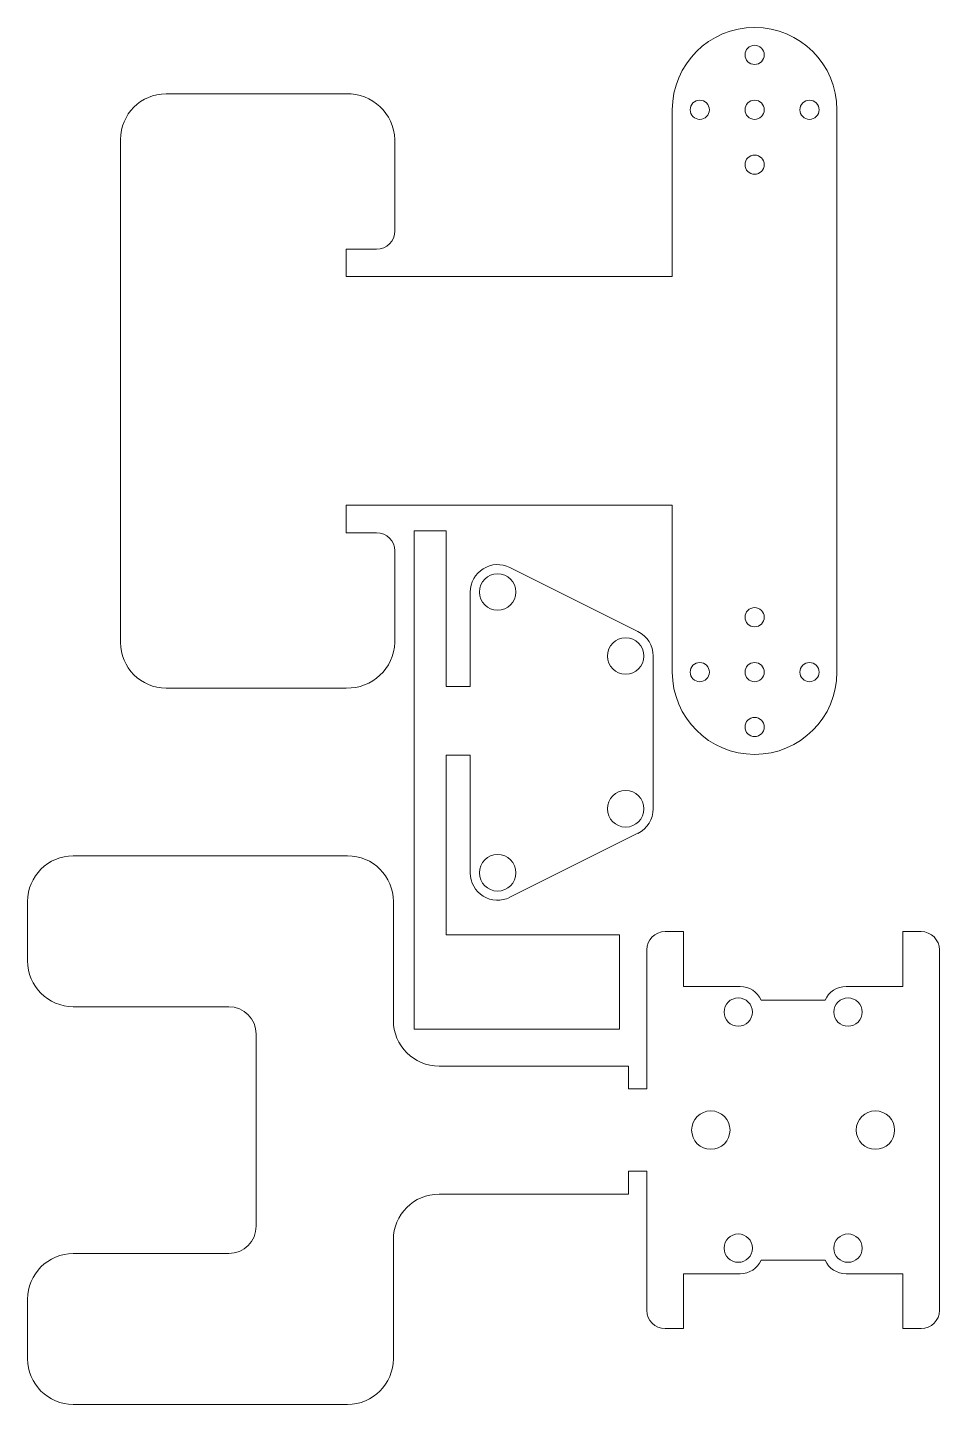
# Model space of a CAD drawing. Header units: millimetres. Extents: x 19 to 119, y 54 to 205.
import ezdxf

# ---------------------------------------------------------------- set-up
doc = ezdxf.new("R2010")
doc.units = ezdxf.units.MM

# ---------------------------------------------------------------- blocks, each defined once
blk = doc.blocks.new('module_v5_pt1_decoupe')
at = {"color": 179, "linetype": 'Continuous', "lineweight": 15}
for p, q in [((5, 72.25), (24.68, 72.25)), ((60.34, 70.5), (60.34, 52.25)), ((78.34, 70.5), (78.34, 9)), ((0, 12.25), (0, 67.25)), ((30, 57.25), (30, 67.25)), ((28, 55.25), (24.68, 55.25)), ((24.68, 55.25), (24.68, 52.25)), ((24.68, 52.25), (60.34, 52.25)), ((60.34, 27.25), (24.68, 27.25)), ((24.68, 27.25), (24.68, 24.25)), ((60.34, 27.25), (60.34, 9)), ((24.68, 24.25), (28, 24.25)), ((30, 12.25), (30, 22.25)), ((5, 7.25), (24.68, 7.25))]:
    blk.add_line(p, q, dxfattribs=at)
for centre in [(69.34, 76.5), (63.34, 70.5), (69.34, 70.5), (75.34, 70.5), (69.34, 64.5), (69.34, 15), (63.34, 9), (69.34, 9), (75.34, 9), (69.34, 3)]:
    blk.add_circle(centre, 1.05, dxfattribs=at)
for centre, radius, start, end in [((69.34, 70.5), 9, 0, 180), ((5, 67.25), 5, 90, 180), ((24.83, 67.08), 5.17, 1.8868, 91.6748), ((28, 57.25), 2, 270, 0), ((28, 22.25), 2, 0, 90), ((5, 12.25), 5, 180, 270), ((24.84, 12.41), 5.16, 268.2239, 358.2145), ((69.34, 9), 9, 180, 0)]:
    blk.add_arc(centre, radius, start, end, dxfattribs=at)
blk = doc.blocks.new('module_v5_pt2_decoupe')
at = {"color": 179, "linetype": 'Continuous', "lineweight": 15}
for p, q in [((5, 60), (35, 60)), ((0, 48.5), (0, 55)), ((40, 55), (40, 42)), ((69.71, 51.71), (71.71, 51.71)), ((71.71, 51.71), (71.71, 45.71)), ((95.71, 51.71), (95.71, 45.71)), ((95.71, 51.71), (97.71, 51.71)), ((67.71, 49.71), (67.71, 34.5)), ((99.71, 49.71), (99.71, 10.29)), ((77.92, 45.71), (71.71, 45.71)), ((95.71, 45.71), (89.5, 45.71)), ((87.21, 44.21), (80.21, 44.21)), ((22, 43.5), (5, 43.5)), ((25, 19.5), (25, 40.5)), ((65.71, 37), (45, 37)), ((65.71, 34.5), (65.71, 37)), ((67.71, 34.5), (65.71, 34.5)), ((65.71, 25.5), (67.71, 25.5)), ((65.71, 23), (65.71, 25.5)), ((67.71, 25.5), (67.71, 10.29)), ((45, 23), (65.71, 23)), ((40, 18), (40, 5)), ((5, 16.5), (22, 16.5)), ((80.21, 15.79), (87.21, 15.79)), ((77.92, 14.29), (71.71, 14.29)), ((71.71, 8.29), (71.71, 14.29)), ((95.71, 14.29), (89.5, 14.29)), ((95.71, 8.29), (95.71, 14.29)), ((0, 5), (0, 11.5)), ((71.71, 8.29), (69.71, 8.29)), ((97.71, 8.29), (95.71, 8.29)), ((35, 0), (5, 0))]:
    blk.add_line(p, q, dxfattribs=at)
for centre, radius in [((77.71, 42.91), 1.55), ((89.71, 42.91), 1.55), ((74.71, 30), 2.1), ((92.71, 30), 2.1), ((77.71, 17.09), 1.55), ((89.71, 17.09), 1.55)]:
    blk.add_circle(centre, radius, dxfattribs=at)
for centre, radius, start, end in [((5, 55), 5, 90, 180), ((35, 55), 5, 0, 90), ((69.71, 49.71), 2, 90, 180), ((97.71, 49.71), 2, 0, 90), ((5, 48.5), 5, 180, 270), ((77.92, 43.21), 2.5, 23.5782, 90), ((89.5, 43.21), 2.5, 90, 156.4218), ((22, 40.5), 3, 0, 90), ((45, 42), 5, 180, 270), ((45, 18), 5, 90, 180), ((22, 19.5), 3, 270, 0), ((5, 11.5), 5, 90, 180), ((77.92, 16.79), 2.5, 270, 336.4218), ((89.5, 16.79), 2.5, 203.5782, 270), ((69.71, 10.29), 2, 180, 270), ((97.71, 10.29), 2, 270, 0), ((5, 5), 5, 180, 270), ((35, 5), 5, 270, 0)]:
    blk.add_arc(centre, radius, start, end, dxfattribs=at)

msp = doc.modelspace()

# ---------------------------------------------------------------- linework, layer by layer
at = {"color": 7, "linetype": 'Continuous', "lineweight": 0}
for p, q in [((61.28, 94.98), (61.28, 149.49)), ((61.28, 149.49), (64.78, 149.49)), ((64.78, 149.49), (64.78, 132.47)), ((67.42, 132.47), (67.42, 142.79)), ((64.78, 132.47), (67.42, 132.47)), ((67.42, 124.94), (64.78, 124.94)), ((64.78, 105.31), (64.78, 124.94)), ((67.42, 112.08), (67.42, 124.94)), ((83.73, 105.31), (64.78, 105.31)), ((83.73, 94.98), (83.73, 105.31)), ((83.73, 94.98), (61.28, 94.98))]:
    msp.add_line(p, q, dxfattribs=at)
at = {"color": 179, "linetype": 'Continuous', "lineweight": 15}
for p, q in [((71.76, 145.48), (85.76, 138.48)), ((87.42, 119.08), (87.42, 135.79)), ((85.76, 116.4), (71.76, 109.4))]:
    msp.add_line(p, q, dxfattribs=at)
for centre in [(70.42, 142.79), (84.42, 135.79), (84.42, 119.08), (70.42, 112.08)]:
    msp.add_circle(centre, 2, dxfattribs=at)
for centre, start, end in [((70.42, 142.79), 63.4349, 180), ((84.42, 135.79), 0, 63.4349), ((84.42, 119.08), 296.5651, 0), ((70.42, 112.08), 180, 296.5651)]:
    msp.add_arc(centre, 3, start, end, dxfattribs=at)

# ---------------------------------------------------------------- block references
at = {"color": 7, "linetype": 'Continuous'}
for name, p in [('module_v5_pt1_decoupe', (29.18, 125.03)), ('module_v5_pt2_decoupe', (19.02, 53.94))]:
    msp.add_blockref(name, p, dxfattribs=at)

doc.saveas('drawing.dxf')
